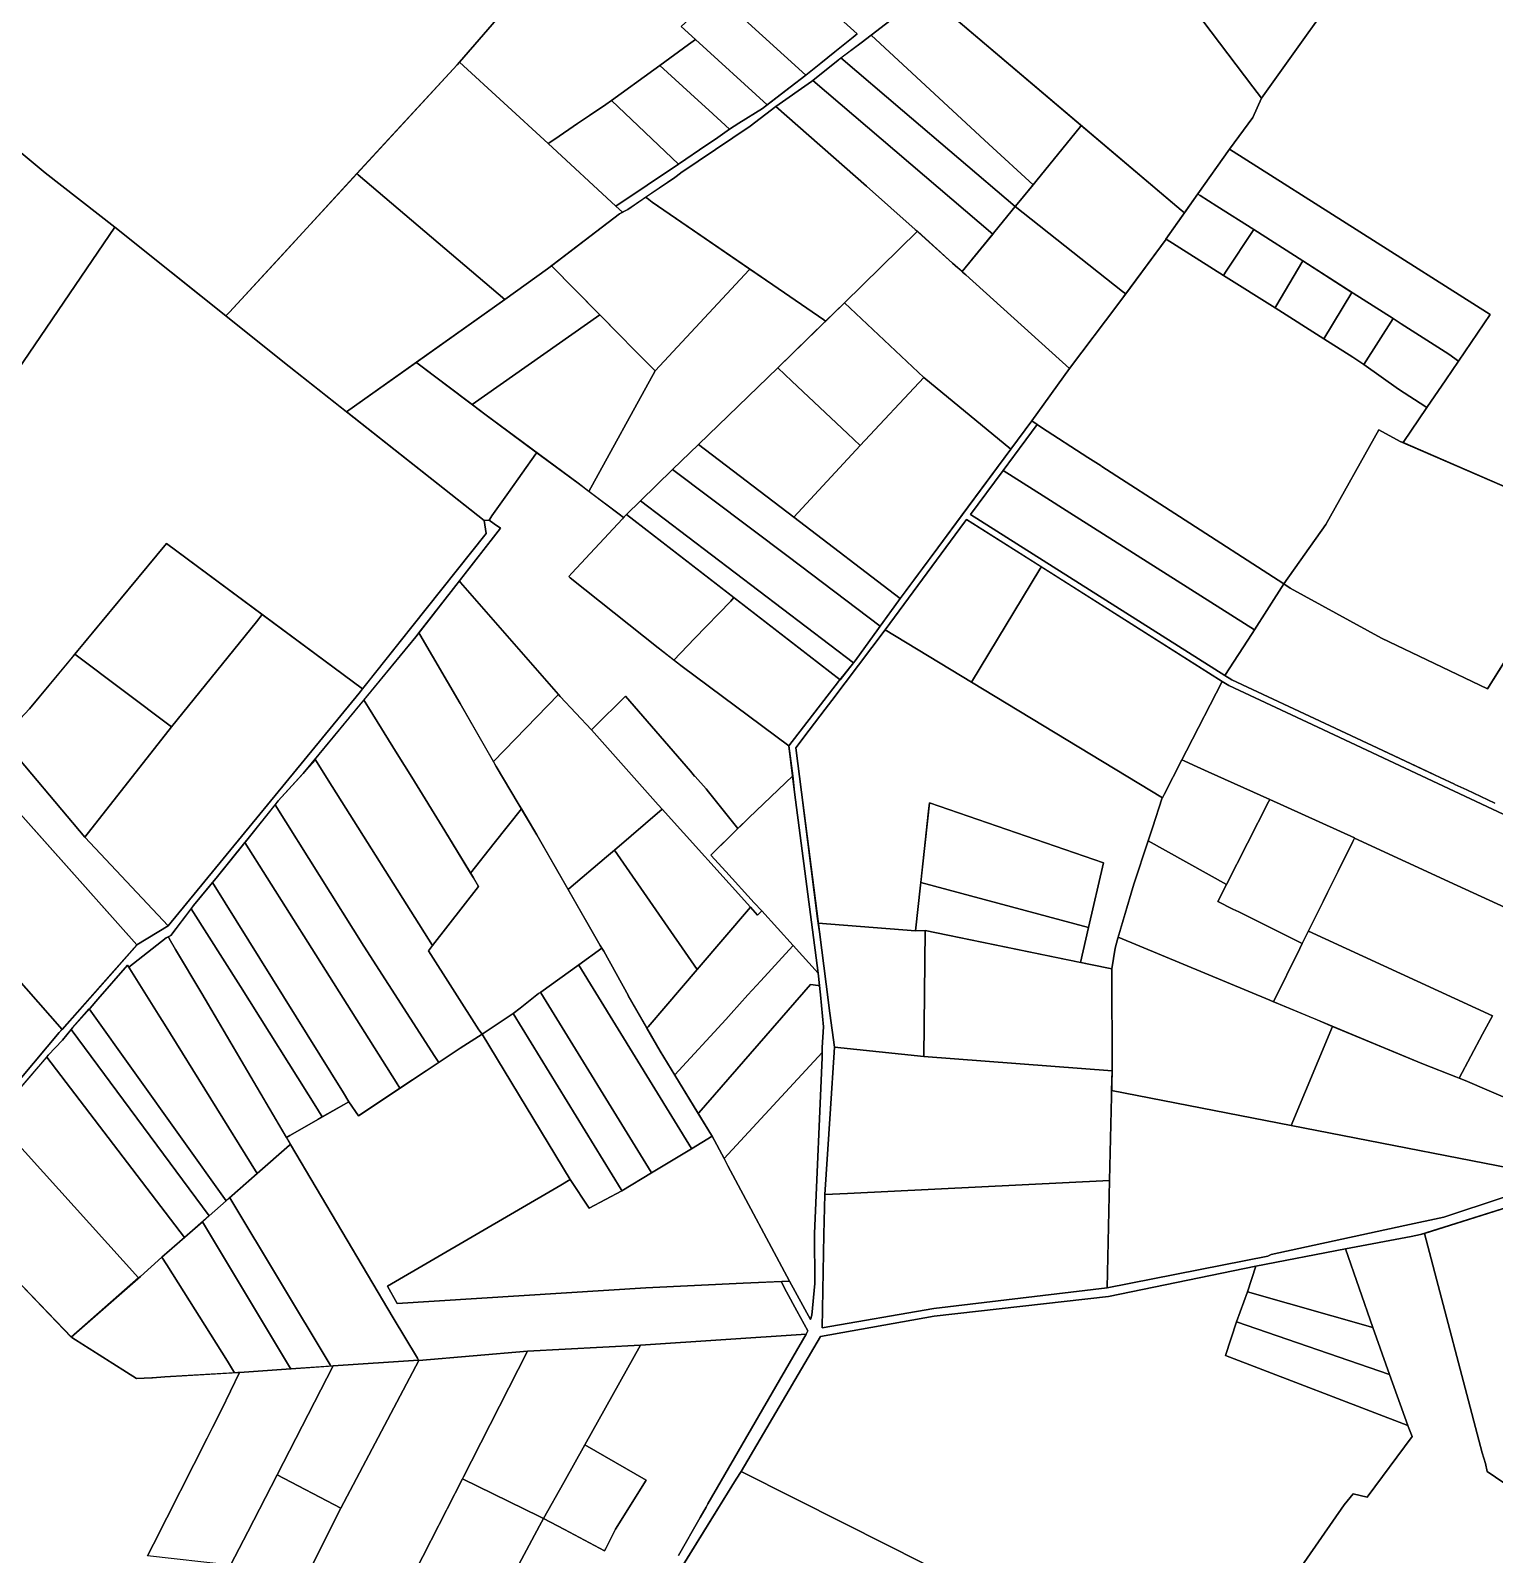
# Model space of a CAD drawing. Header units: metres. Extents: x 3 to 1005126, y 39 to 4383651.
# Drawn here: x 491906 to 492591, y 4371008 to 4371721 of the extents above; entities that cross this region are included whole.
import ezdxf

# ---------------------------------------------------------------- set-up
doc = ezdxf.new("R2010")
doc.units = ezdxf.units.M
doc.header["$MEASUREMENT"] = 0
doc.layers.add('TM_Llucmajor', color=7, linetype='Continuous')

msp = doc.modelspace()

# ---------------------------------------------------------------- linework, layer by layer
at = {"layer": 'TM_Llucmajor', "linetype": 'Continuous', "flags": 128}
for points in [[(492637.92, 4371489.87), (492548.59, 4371528.58), (492559.74, 4371545), (492568.54, 4371557.95), (492574.49, 4371566.71), (492589.27, 4371588.47), (492467.29, 4371665.82), (492478.23, 4371680.68), (492482.25, 4371689.67), (492498.71, 4371712.58), (492511.71, 4371730.68), (492527.01, 4371751.56), (492541.96, 4371771.63), (492542.51, 4371772.44), (492561.35, 4371800.27), (492561.76, 4371800.88), (492568.65, 4371810.66), (492580.65, 4371826.17), (492590, 4371839.31), (492590.44, 4371839.94), (492605.03, 4371860.46)], [(492152.03, 4371758.45), (492107.01, 4371706.59), (492105.94, 4371705.35), (491999.34, 4371589.54), (491997.69, 4371587.84), (491945.7, 4371629.33), (491913.18, 4371654.79), (491879.48, 4371682.67)], [(492322.48, 4371736.79), (492295.04, 4371715.53), (492284.19, 4371707.54), (492272.38, 4371697.92), (492271.8, 4371697.44), (492255.11, 4371685.86), (492243.12, 4371676.57), (492210.68, 4371654.86), (492210.38, 4371654.62), (492207.79, 4371652.66), (492185.83, 4371637.7), (492183.31, 4371636.35), (492180.21, 4371639.27), (492209.54, 4371658.8), (492222.75, 4371667.96), (492226.78, 4371670.58), (492233.38, 4371675.22), (492237.76, 4371678.05), (492248.86, 4371684.95), (492261.71, 4371694.83), (492269.12, 4371700.54), (492276.08, 4371706.11), (492282.65, 4371711.38), (492291.27, 4371718.3), (492293.16, 4371719.84), (492263.47, 4371746.63)], [(491879.48, 4371682.67), (491913.18, 4371654.79), (491945.7, 4371629.33), (491828.24, 4371456.99)], [(492209.49, 4371008.02), (492219.61, 4371025.8), (492222.39, 4371030.69), (492223.27, 4371032.13), (492269.18, 4371111.58), (492269.98, 4371113.05), (492264.85, 4371122.52), (492260.09, 4371131.31), (492257.52, 4371136.17), (492261.45, 4371136.36), (492271.22, 4371118.34), (492271.93, 4371120.4), (492273.31, 4371135.21), (492273.08, 4371158.57), (492276.81, 4371240.97), (492276.81, 4371243.25), (492276.81, 4371245.62), (492277.4, 4371255.36), (492275.92, 4371270.32), (492274.91, 4371280.47), (492263.87, 4371365.08), (492261.2, 4371386.83), (492284.46, 4371416.8), (492292.18, 4371426.57), (492303.04, 4371441.61), (492312.47, 4371454.59), (492330.81, 4371479.3), (492341.81, 4371494.16), (492365.03, 4371525.52), (492374.87, 4371538.8), (492377.29, 4371537.03), (492360.95, 4371514.95), (492346.16, 4371494.95), (492465.17, 4371419.63), (492468.45, 4371417.61), (492514.4, 4371396.09), (492539.1, 4371384.56), (492563.6, 4371373.04), (492565.58, 4371372.11), (492565.86, 4371371.98), (492572.67, 4371368.78), (492572.78, 4371368.73), (492578.37, 4371366.1), (492591.53, 4371359.92)], [(491861.05, 4371182.82), (491919.77, 4371252.59), (491956.02, 4371293.72), (491970.74, 4371302.49), (492060.01, 4371411.35), (492084.79, 4371442.43), (492119.54, 4371486.03), (492118.59, 4371492.23), (492120.86, 4371492.34), (492123.21, 4371490.63), (492126.23, 4371488.61), (492086.53, 4371437.69), (492033.9, 4371373.79), (492022.24, 4371360.96), (492008.14, 4371343.38), (491993.77, 4371325.68), (491982.55, 4371312.08), (491972.01, 4371298), (491969.84, 4371296.98), (491952.33, 4371283.27), (491951.73, 4371284.23), (491937.84, 4371268.26), (491934.17, 4371264.1), (491925.95, 4371254.82), (491921.27, 4371249.02), (491914.63, 4371242.01), (491889.91, 4371213.36)], [(492613.35, 4371346.37), (492508.72, 4371395.42), (492467, 4371414.98), (492463.98, 4371416.84), (492344.31, 4371492.58), (492343.31, 4371491.35), (492306.16, 4371440.95), (492281.19, 4371408.01), (492278.12, 4371403.96), (492270.64, 4371394.08), (492264.37, 4371385.82), (492267.03, 4371365.14), (492275.42, 4371299.73), (492278.6, 4371275.3), (492280.37, 4371261.67), (492282.44, 4371245.82), (492280.45, 4371214.67), (492278.03, 4371176.81), (492277.52, 4371158.23), (492276.81, 4371114.57), (492276.81, 4371114.57), (492328.96, 4371123.56), (492410.17, 4371133.18), (492485.32, 4371148.06), (492486.78, 4371148.75), (492549.33, 4371162.35), (492567.59, 4371166.32), (492622.71, 4371184.53)], [(492591.53, 4371359.92), (492578.37, 4371366.1), (492572.78, 4371368.73), (492572.67, 4371368.78), (492565.86, 4371371.98), (492565.58, 4371372.11), (492563.6, 4371373.04), (492562.4, 4371373.6), (492539.1, 4371384.56), (492514.4, 4371396.09), (492468.45, 4371417.61), (492465.17, 4371419.63), (492477.96, 4371439.32), (492477.96, 4371439.32), (492492.74, 4371462.48), (492495.78, 4371460.52), (492538.51, 4371437.06), (492588.02, 4371413.46), (492598.68, 4371430.36)], [(492630.68, 4371181.46), (492556.79, 4371158.15), (492552.41, 4371157.31), (492521.62, 4371151.41), (492479.69, 4371143.36), (492410.8, 4371129.19), (492329.22, 4371119.93), (492275.97, 4371110.43), (492238.8, 4371047.37), (492236.53, 4371043.71), (492210.3, 4371001.35)], [(492475.7, 4370966.51), (492521.02, 4371031.71), (492525.21, 4371036.82), (492531.73, 4371035.29), (492552.85, 4371063.72), (492550.93, 4371068.35), (492550.74, 4371068.86), (492542.2, 4371092.64), (492534.42, 4371114.6), (492521.62, 4371151.41), (492552.41, 4371157.31), (492556.79, 4371158.15), (492556.79, 4371158.15), (492558.58, 4371158.71), (492585.64, 4371056.09), (492587.07, 4371051.05), (492588, 4371047.36), (492607.44, 4371034.05), (492616.78, 4371031.05), (492618.38, 4371030.39), (492635.99, 4371023.15), (492622.57, 4371002.9)], [(491895.37, 4371141.54), (491925.58, 4371109.93), (491955.83, 4371090.77), (491963.06, 4371091.2), (491963.32, 4371091.05), (491969.16, 4371091.57), (492003.29, 4371093.61), (492004.15, 4371093.66), (491995.67, 4371076.18), (491991.47, 4371067.89), (491988.94, 4371062.9), (491963.78, 4371013.31), (491961.06, 4371007.93)], [(492324, 4371004.37), (492287.43, 4371022.83), (492238.8, 4371047.37), (492275.97, 4371110.43), (492329.22, 4371119.93), (492410.8, 4371129.19), (492479.69, 4371143.36), (492475.79, 4371131.4), (492470.57, 4371117.25), (492465.54, 4371101.58), (492550.74, 4371068.86), (492550.93, 4371068.35), (492552.85, 4371063.72), (492531.73, 4371035.29), (492525.21, 4371036.82), (492521.02, 4371031.71), (492475.7, 4370966.51)], [(492117.94, 4370972.35), (492144.52, 4371021.84), (492146.39, 4371025.31), (492156.18, 4371020.11), (492174.88, 4371010.18), (492175.48, 4371011.35), (492180.09, 4371020.41), (492194.34, 4371043.23), (492165.68, 4371059.8), (492191.76, 4371106.33), (492269.18, 4371111.58), (492223.27, 4371032.13), (492223.27, 4371032.13), (492222.39, 4371030.69), (492219.61, 4371025.8), (492209.49, 4371008.02)]]:
    msp.add_lwpolyline(points, dxfattribs=at)
for points in [[(492408.84, 4371827.21), (492426.21, 4371846.19), (492468.26, 4371789.3), (492468.7, 4371788.71), (492511.71, 4371730.68), (492498.71, 4371712.58), (492482.25, 4371689.67), (492478.23, 4371694.98), (492392.94, 4371807.7), (492408.84, 4371827.21)], [(492262.79, 4371747.21), (492263.47, 4371746.63), (492293.16, 4371719.84), (492291.27, 4371718.3), (492282.65, 4371711.38), (492276.08, 4371706.11), (492269.12, 4371700.54), (492238.69, 4371728.03), (492229.89, 4371740.89), (492221.96, 4371752.47), (492179.95, 4371790.32), (492183.23, 4371794.08), (492193.78, 4371806.14), (492225.1, 4371779.03), (492262.79, 4371747.21)], [(492444.68, 4371637.33), (492324.9, 4371738.94), (492361.55, 4371771.44), (492392.94, 4371807.7), (492478.23, 4371694.98), (492482.25, 4371689.67), (492478.23, 4371680.68), (492467.29, 4371665.82), (492452.51, 4371644.9), (492446.24, 4371636.03), (492444.68, 4371637.33)], [(492148.58, 4371668.43), (492107.01, 4371706.59), (492152.03, 4371758.45), (492157.62, 4371764.84), (492199.75, 4371726.49), (492221.96, 4371752.47), (492229.89, 4371740.89), (492210.81, 4371723.28), (492217.52, 4371717.18), (492214.23, 4371714.79), (492200.78, 4371705.02), (492197.93, 4371702.95), (492178.19, 4371688.61), (492175.54, 4371686.81), (492167.93, 4371681.62), (492162.32, 4371677.8), (492151.67, 4371670.54), (492148.58, 4371668.43)], [(492217.52, 4371717.18), (492210.81, 4371723.28), (492229.89, 4371740.89), (492238.69, 4371728.03), (492269.12, 4371700.54), (492261.71, 4371694.83), (492251.07, 4371686.65), (492217.52, 4371717.18)], [(492322.48, 4371736.79), (492324.9, 4371738.94), (492397.97, 4371676.95), (492397.62, 4371676.51), (492376.7, 4371650.78), (492375.42, 4371649.21), (492354.7, 4371668.22), (492299.68, 4371719.12), (492322.48, 4371736.79)], [(492233.38, 4371675.22), (492223.69, 4371684.08), (492222.16, 4371685.48), (492215.11, 4371691.92), (492200.78, 4371705.02), (492214.23, 4371714.79), (492217.52, 4371717.18), (492251.07, 4371686.65), (492248.86, 4371684.95), (492237.76, 4371678.05), (492233.38, 4371675.22)], [(492375.42, 4371649.21), (492368.73, 4371641.03), (492367.08, 4371638.99), (492314.27, 4371683.87), (492285.52, 4371708.52), (492295.04, 4371715.53), (492299.68, 4371719.12), (492354.7, 4371668.22), (492375.42, 4371649.21)], [(492059.69, 4371653.89), (492059.06, 4371654.42), (492105.94, 4371705.35), (492107.01, 4371706.59), (492148.58, 4371668.43), (492180.21, 4371639.27), (492183.31, 4371636.35), (492181.83, 4371635.56), (492148.15, 4371609.84), (492128.21, 4371595.56), (492059.69, 4371653.89)], [(492209.54, 4371658.8), (492178.19, 4371688.61), (492197.93, 4371702.95), (492200.78, 4371705.02), (492215.11, 4371691.92), (492222.16, 4371685.48), (492223.69, 4371684.08), (492233.38, 4371675.22), (492226.78, 4371670.58), (492222.75, 4371667.96), (492209.54, 4371658.8)], [(492272.38, 4371697.92), (492284.19, 4371707.54), (492285.52, 4371708.52), (492314.27, 4371683.87), (492367.08, 4371638.99), (492357.57, 4371627.27), (492356.55, 4371626.03), (492272.38, 4371697.92)], [(492356.55, 4371626.03), (492342.21, 4371608.56), (492340.29, 4371610.29), (492337.77, 4371612.56), (492320.32, 4371628.32), (492297.45, 4371648.5), (492255.11, 4371685.86), (492271.8, 4371697.44), (492272.38, 4371697.92), (492356.55, 4371626.03)], [(492180.21, 4371639.27), (492148.58, 4371668.43), (492151.67, 4371670.54), (492162.32, 4371677.8), (492167.93, 4371681.62), (492175.54, 4371686.81), (492178.19, 4371688.61), (492209.54, 4371658.8), (492180.21, 4371639.27)], [(492207.79, 4371652.66), (492210.38, 4371654.62), (492210.68, 4371654.86), (492243.12, 4371676.57), (492255.11, 4371685.86), (492297.45, 4371648.5), (492320.32, 4371628.32), (492321.3, 4371627.44), (492287.19, 4371594.03), (492278.35, 4371585.41), (492277.56, 4371585.95), (492253.66, 4371602.39), (492197.24, 4371641.01), (492194.82, 4371642.87), (492194.13, 4371643.36), (492207.79, 4371652.66)], [(492437.61, 4371623.81), (492437.69, 4371623.75), (492418.81, 4371598.21), (492417.32, 4371599.25), (492367.08, 4371638.99), (492368.73, 4371641.03), (492376.7, 4371650.78), (492397.62, 4371676.51), (492397.97, 4371676.95), (492444.68, 4371637.33), (492446.24, 4371636.03), (492437.61, 4371623.81)], [(492467.29, 4371665.82), (492589.27, 4371588.47), (492574.49, 4371566.71), (492569.94, 4371569.98), (492547.62, 4371584.22), (492543.92, 4371586.58), (492525.28, 4371598.47), (492501.64, 4371613.56), (492478.67, 4371628.21), (492461.39, 4371639.23), (492453.55, 4371644.23), (492452.55, 4371644.87), (492452.51, 4371644.9), (492467.29, 4371665.82)], [(492054.19, 4371543.01), (492027.4, 4371564.14), (491997.69, 4371587.84), (491999.34, 4371589.54), (492023.69, 4371616), (492059.06, 4371654.42), (492059.69, 4371653.89), (492128.21, 4371595.56), (492054.19, 4371543.01)], [(492242.55, 4371609.38), (492198.52, 4371562.16), (492188.2, 4371572.65), (492182.39, 4371578.56), (492150.1, 4371611.34), (492181.83, 4371635.56), (492185.83, 4371637.7), (492194.13, 4371643.36), (492194.82, 4371642.87), (492197.24, 4371641.01), (492242.89, 4371609.76), (492242.55, 4371609.38)], [(492417.32, 4371599.25), (492418.81, 4371598.21), (492415.14, 4371593.25), (492392.41, 4371563.19), (492356.84, 4371595.37), (492343.92, 4371607.01), (492342.43, 4371608.36), (492342.21, 4371608.56), (492357.57, 4371627.27), (492367.08, 4371638.99), (492417.32, 4371599.25)], [(492437.69, 4371623.75), (492437.61, 4371623.81), (492452.51, 4371644.9), (492452.55, 4371644.87), (492453.55, 4371644.23), (492461.39, 4371639.23), (492478.67, 4371628.21), (492465.48, 4371608.25), (492464.53, 4371606.81), (492437.69, 4371623.75)], [(491945.7, 4371629.33), (492027.4, 4371564.14), (492118.59, 4371492.23), (492119.54, 4371486.03), (492084.79, 4371442.43), (492061.7, 4371413.47), (491969.88, 4371481.43), (491905.79, 4371404.02), (491892.81, 4371390.25), (491892.28, 4371389.68), (491859.64, 4371421.82), (491829.7, 4371455.35), (491829.27, 4371455.84), (491828.92, 4371456.23), (491828.24, 4371456.99), (491945.7, 4371629.33)], [(492321.3, 4371627.44), (492337.77, 4371612.56), (492340.29, 4371610.29), (492342.43, 4371608.36), (492343.92, 4371607.01), (492356.84, 4371595.37), (492392.41, 4371563.19), (492374.87, 4371538.8), (492365.03, 4371525.52), (492324.27, 4371559.04), (492287.19, 4371594.03), (492321.3, 4371627.44)], [(492437.69, 4371623.75), (492464.53, 4371606.81), (492488.65, 4371591.58), (492511.55, 4371577.13), (492525.1, 4371568.58), (492530.17, 4371565.13), (492546.42, 4371553.6), (492559.25, 4371545.32), (492559.74, 4371545), (492548.59, 4371528.58), (492547.22, 4371529.17), (492537.16, 4371534.63), (492512.37, 4371490.24), (492492.74, 4371462.48), (492443.95, 4371493.98), (492407.55, 4371517.48), (492407.26, 4371517.67), (492401.04, 4371521.69), (492379.45, 4371535.64), (492377.29, 4371537.03), (492374.87, 4371538.8), (492392.41, 4371563.19), (492415.14, 4371593.25), (492437.69, 4371623.75)], [(492488.65, 4371591.58), (492464.53, 4371606.81), (492465.48, 4371608.25), (492478.67, 4371628.21), (492501.64, 4371613.56), (492489.08, 4371592.32), (492488.65, 4371591.58)], [(492128.21, 4371595.56), (492148.15, 4371609.84), (492150.1, 4371611.34), (492172.72, 4371588.37), (492112.96, 4371546.44), (492087, 4371565.86), (492086.69, 4371566.09), (492128.21, 4371595.56)], [(492277.56, 4371585.95), (492278.35, 4371585.41), (492255.98, 4371563.59), (492218.86, 4371527.77), (492206.75, 4371515.97), (492191.71, 4371501.38), (492185.15, 4371494.91), (492183.83, 4371493.5), (492181.7, 4371495.11), (492167.63, 4371505.69), (492198.52, 4371562.16), (492242.55, 4371609.38), (492242.89, 4371609.76), (492253.66, 4371602.39), (492277.56, 4371585.95)], [(492511.55, 4371577.13), (492488.65, 4371591.58), (492489.08, 4371592.32), (492501.64, 4371613.56), (492524.64, 4371598.88), (492511.55, 4371577.13)], [(492530.17, 4371565.13), (492525.1, 4371568.58), (492511.55, 4371577.13), (492524.64, 4371598.88), (492525.28, 4371598.47), (492543.92, 4371586.58), (492530.17, 4371565.13)], [(492182.39, 4371578.56), (492188.2, 4371572.65), (492198.52, 4371562.16), (492167.63, 4371505.69), (492162.49, 4371509.56), (492118.96, 4371541.95), (492112.96, 4371546.44), (492172.72, 4371588.37), (492182.39, 4371578.56)], [(492287.19, 4371594.03), (492324.27, 4371559.04), (492294.51, 4371527.17), (492288.53, 4371532.82), (492262.56, 4371557.37), (492255.98, 4371563.59), (492287.19, 4371594.03)], [(492546.42, 4371553.6), (492530.17, 4371565.13), (492543.92, 4371586.58), (492547.62, 4371584.22), (492569.94, 4371569.98), (492574.49, 4371566.71), (492568.54, 4371557.95), (492559.74, 4371545), (492559.25, 4371545.32), (492546.42, 4371553.6)], [(492087, 4371565.86), (492118.96, 4371541.95), (492143.26, 4371523.87), (492142.82, 4371523.33), (492129.98, 4371505.3), (492122.24, 4371494.35), (492121.18, 4371492.82), (492120.86, 4371492.34), (492118.59, 4371492.23), (492054.69, 4371542.62), (492054.19, 4371543.01), (492086.69, 4371566.09), (492087, 4371565.86)], [(492255.98, 4371563.59), (492262.56, 4371557.37), (492288.53, 4371532.82), (492294.51, 4371527.17), (492263.41, 4371493.72), (492218.86, 4371527.77), (492255.98, 4371563.59)], [(492313.25, 4371455.64), (492263.41, 4371493.72), (492294.51, 4371527.17), (492324.27, 4371559.04), (492365.03, 4371525.52), (492330.81, 4371479.3), (492313.25, 4371455.64)], [(492380.16, 4371503.67), (492361.4, 4371515.56), (492377.29, 4371537.03), (492379.45, 4371535.64), (492401.04, 4371521.69), (492407.26, 4371517.67), (492407.55, 4371517.48), (492443.95, 4371493.98), (492492.74, 4371462.48), (492479.05, 4371441.03), (492392.6, 4371495.79), (492380.16, 4371503.67)], [(492512.37, 4371490.24), (492537.16, 4371534.63), (492547.22, 4371529.17), (492636.61, 4371490.44), (492588.02, 4371413.46), (492538.51, 4371437.06), (492495.78, 4371460.52), (492492.74, 4371462.48), (492512.37, 4371490.24)], [(492218.86, 4371527.77), (492263.41, 4371493.72), (492313.25, 4371455.64), (492312.47, 4371454.59), (492303.82, 4371442.69), (492260.9, 4371475.28), (492206.75, 4371515.97), (492218.86, 4371527.77)], [(492204.02, 4371429.53), (492211.23, 4371423.81), (492261.2, 4371386.83), (492262.94, 4371372.7), (492242.39, 4371353.04), (492237.33, 4371348.09), (492223.55, 4371365.31), (492222.39, 4371366.6), (492217.24, 4371372.4), (492217.06, 4371372.62), (492215.12, 4371374.87), (492184.79, 4371410), (492169.87, 4371395.28), (492168.81, 4371394.25), (492154.16, 4371409.85), (492153.3, 4371410.77), (492107.55, 4371463.19), (492106.96, 4371463.89), (492126.23, 4371488.61), (492123.21, 4371490.63), (492120.86, 4371492.34), (492121.18, 4371492.82), (492122.24, 4371494.35), (492129.98, 4371505.3), (492142.82, 4371523.33), (492143.26, 4371523.87), (492162.49, 4371509.56), (492181.7, 4371495.11), (492183.83, 4371493.5), (492183.31, 4371492.94), (492159.64, 4371467.53), (492158.16, 4371465.93), (492158.85, 4371465.37), (492200.06, 4371432.66), (492204.02, 4371429.53)], [(492191.71, 4371501.38), (492206.75, 4371515.97), (492260.9, 4371475.28), (492303.82, 4371442.69), (492303.04, 4371441.61), (492292.18, 4371426.57), (492291.42, 4371425.61), (492191.71, 4371501.38)], [(492465.17, 4371419.63), (492346.16, 4371494.95), (492360.95, 4371514.95), (492361.4, 4371515.56), (492380.16, 4371503.67), (492392.6, 4371495.79), (492479.05, 4371441.03), (492477.96, 4371439.32), (492465.17, 4371419.63)], [(492291.42, 4371425.61), (492285.14, 4371417.67), (492185.15, 4371494.91), (492191.71, 4371501.38), (492291.42, 4371425.61)], [(492159.64, 4371467.53), (492183.31, 4371492.94), (492185.15, 4371494.91), (492235.34, 4371456.14), (492234.04, 4371454.5), (492217.07, 4371437.03), (492207.34, 4371426.9), (492200.06, 4371432.66), (492158.85, 4371465.37), (492158.16, 4371465.93), (492159.64, 4371467.53)], [(492378.65, 4371469.35), (492346.6, 4371416.49), (492306.16, 4371440.95), (492343.31, 4371491.35), (492344.31, 4371492.58), (492379.3, 4371470.43), (492378.65, 4371469.35)], [(491972.22, 4371395.72), (491927.06, 4371429.7), (491969.88, 4371481.43), (492014.72, 4371448.25), (492012.04, 4371444.83), (491972.22, 4371395.72)], [(492378.65, 4371469.35), (492379.3, 4371470.43), (492463.98, 4371416.84), (492447.25, 4371384.42), (492445.06, 4371380.18), (492436.71, 4371363.99), (492435.93, 4371362.47), (492346.6, 4371416.49), (492378.65, 4371469.35)], [(492107.55, 4371463.19), (492153.3, 4371410.77), (492123, 4371379.37), (492107.38, 4371406.6), (492088.42, 4371438.83), (492087.99, 4371439.56), (492106.96, 4371463.89), (492107.55, 4371463.19)], [(492234.04, 4371454.5), (492235.34, 4371456.14), (492285.14, 4371417.67), (492284.46, 4371416.8), (492261.2, 4371386.83), (492211.23, 4371423.81), (492207.34, 4371426.9), (492217.07, 4371437.03), (492234.04, 4371454.5)], [(492012.04, 4371444.83), (492014.72, 4371448.25), (492061.7, 4371413.47), (492060.01, 4371411.35), (491970.74, 4371302.49), (491931.65, 4371344), (491972.22, 4371395.72), (492012.04, 4371444.83)], [(492100.22, 4371347.07), (492084.67, 4371372.07), (492077.9, 4371382.95), (492064.38, 4371404.7), (492062.84, 4371407.18), (492062.2, 4371408.15), (492086.53, 4371437.69), (492087.99, 4371439.56), (492088.42, 4371438.83), (492107.38, 4371406.6), (492124.27, 4371377.15), (492134.52, 4371359.83), (492136.02, 4371357.32), (492123.33, 4371341.28), (492112.17, 4371327.23), (492100.22, 4371347.07)], [(492320.62, 4371301.68), (492320.47, 4371300.23), (492274.9, 4371303.77), (492274.63, 4371305.92), (492267.03, 4371365.14), (492264.37, 4371385.82), (492270.64, 4371394.08), (492278.12, 4371403.96), (492281.19, 4371408.01), (492306.16, 4371440.95), (492346.6, 4371416.49), (492435.93, 4371362.47), (492435.92, 4371362.46), (492431.31, 4371348.42), (492431.31, 4371348.41), (492429.32, 4371342.35), (492422.61, 4371322.03), (492415.15, 4371296.73), (492413.79, 4371292.1), (492412.23, 4371282.49), (492402.3, 4371284.52), (492398.57, 4371285.29), (492397.64, 4371285.48), (492401.44, 4371301.85), (492408.44, 4371332.02), (492326.99, 4371360.11), (492322.79, 4371321.52), (492320.62, 4371301.68)], [(491925.89, 4371428.29), (491927.06, 4371429.7), (491972.22, 4371395.72), (491931.65, 4371344), (491892.81, 4371390.25), (491905.79, 4371404.02), (491925.89, 4371428.29)], [(492158.27, 4371319.92), (492157.89, 4371319.62), (492143.28, 4371345.13), (492134.52, 4371359.83), (492124.27, 4371377.15), (492123, 4371379.37), (492153.3, 4371410.77), (492154.16, 4371409.85), (492168.81, 4371394.25), (492200.05, 4371359.14), (492201.86, 4371357.11), (492179.56, 4371338), (492175.76, 4371334.77), (492158.27, 4371319.92)], [(492169.87, 4371395.28), (492184.79, 4371410), (492215.12, 4371374.87), (492217.06, 4371372.62), (492217.24, 4371372.4), (492222.39, 4371366.6), (492223.55, 4371365.31), (492237.33, 4371348.09), (492224.62, 4371335.68), (492231.64, 4371327.98), (492244.93, 4371313.39), (492248.46, 4371309.51), (492246.49, 4371307.55), (492243.17, 4371311.29), (492201.86, 4371357.11), (492200.05, 4371359.14), (492168.81, 4371394.25), (492169.87, 4371395.28)], [(492664.17, 4371285.33), (492662.05, 4371280.97), (492661.94, 4371281.02), (492573.86, 4371321.5), (492525.79, 4371343.6), (492525.85, 4371343.72), (492486.18, 4371361.62), (492457.43, 4371374.6), (492452.23, 4371376.94), (492446.5, 4371379.53), (492445.06, 4371380.18), (492447.25, 4371384.42), (492463.98, 4371416.84), (492467, 4371414.98), (492508.72, 4371395.42), (492613.35, 4371346.37), (492646.47, 4371334.28), (492679.81, 4371322.11), (492681.72, 4371321.42), (492664.17, 4371285.33)], [(492100.22, 4371347.07), (492113.51, 4371325), (492115.97, 4371320.93), (492094.43, 4371293.43), (492045.62, 4371370.72), (492039.67, 4371380.14), (492033.9, 4371373.79), (492062.2, 4371408.15), (492062.84, 4371407.18), (492064.38, 4371404.7), (492077.9, 4371382.95), (492084.67, 4371372.07), (492100.22, 4371347.07)], [(491956.02, 4371293.72), (491881.23, 4371377.59), (491892.81, 4371390.25), (491931.65, 4371344), (491970.74, 4371302.49), (491956.02, 4371293.72)], [(491921.09, 4371254.08), (491847.99, 4371337.19), (491882.17, 4371376.53), (491956.02, 4371293.72), (491921.09, 4371254.08)], [(492092.48, 4371290.94), (492116.12, 4371253.97), (492117.68, 4371251.84), (492107.38, 4371245.37), (492097.36, 4371238.7), (492095.55, 4371241.42), (492062.26, 4371293.09), (492020.83, 4371359.19), (492022.24, 4371360.96), (492039.67, 4371380.14), (492045.62, 4371370.72), (492094.43, 4371293.43), (492092.48, 4371290.94)], [(492435.92, 4371362.46), (492435.93, 4371362.47), (492436.71, 4371363.99), (492445.06, 4371380.18), (492446.5, 4371379.53), (492452.23, 4371376.94), (492457.43, 4371374.6), (492486.18, 4371361.62), (492485.61, 4371360.49), (492465.9, 4371321.93), (492429.32, 4371342.35), (492431.31, 4371348.41), (492431.31, 4371348.42), (492435.92, 4371362.46)], [(492242.39, 4371353.04), (492262.94, 4371372.7), (492263.87, 4371365.08), (492274.91, 4371280.47), (492263.18, 4371293.36), (492248.46, 4371309.51), (492244.93, 4371313.39), (492231.64, 4371327.98), (492224.62, 4371335.68), (492242.39, 4371353.04)], [(492401.44, 4371301.85), (492322.92, 4371322.75), (492326.57, 4371356.27), (492326.99, 4371360.11), (492377.19, 4371342.8), (492408.44, 4371332.02), (492401.44, 4371301.85)], [(492485.61, 4371360.49), (492486.18, 4371361.62), (492525.85, 4371343.72), (492525, 4371342.01), (492501.37, 4371294.25), (492471.64, 4371309.06), (492468.94, 4371310.4), (492461.82, 4371313.95), (492465.9, 4371321.93), (492485.61, 4371360.49)], [(492008.14, 4371343.38), (492020.83, 4371359.19), (492062.26, 4371293.09), (492095.55, 4371241.42), (492097.36, 4371238.7), (492079.17, 4371226.59), (492077.4, 4371229.4), (492037.96, 4371291.91), (492006.64, 4371341.54), (492008.14, 4371343.38)], [(492172.91, 4371293.42), (492173.67, 4371292.15), (492173.65, 4371292.14), (492162.84, 4371284.35), (492145.02, 4371271.51), (492144.08, 4371270.84), (492137.72, 4371265.87), (492135.46, 4371264.11), (492132.13, 4371261.51), (492117.68, 4371251.84), (492116.12, 4371253.97), (492092.48, 4371290.94), (492094.43, 4371293.43), (492115.97, 4371320.93), (492113.51, 4371325), (492112.17, 4371327.23), (492123.33, 4371341.28), (492136.02, 4371357.32), (492143.28, 4371345.13), (492172.91, 4371293.42)], [(492243.17, 4371311.29), (492218.28, 4371282.17), (492179.56, 4371338), (492201.86, 4371357.11), (492243.17, 4371311.29)], [(491993.77, 4371325.68), (492006.64, 4371341.54), (492037.96, 4371291.91), (492077.4, 4371229.4), (492079.17, 4371226.59), (492059.71, 4371213.64), (492055.27, 4371220.3), (492052.71, 4371224.42), (491991.47, 4371322.89), (491993.77, 4371325.68)], [(492486.19, 4371267.77), (492415.32, 4371297.29), (492422.61, 4371322.03), (492429.32, 4371342.35), (492465.9, 4371321.93), (492461.82, 4371313.95), (492468.94, 4371310.4), (492471.64, 4371309.06), (492501.37, 4371294.25), (492500.22, 4371291.93), (492487.9, 4371267.06), (492486.19, 4371267.77)], [(492662.05, 4371280.97), (492647.59, 4371251.24), (492627.05, 4371209.02), (492625.88, 4371209.54), (492577.6, 4371230.27), (492574.78, 4371231.37), (492585.8, 4371251.95), (492590.38, 4371260.52), (492504.26, 4371300.1), (492525, 4371342.01), (492525.79, 4371343.6), (492573.86, 4371321.5), (492661.94, 4371281.02), (492662.05, 4371280.97)], [(491793.31, 4371257.67), (491786.41, 4371267.21), (491846.53, 4371335.51), (491847.99, 4371337.19), (491921.09, 4371254.08), (491919.77, 4371252.59), (491861.05, 4371182.82), (491853.24, 4371188.41), (491831.2, 4371211.86), (491815.5, 4371229.81), (491793.31, 4371257.67)], [(492195.07, 4371255.02), (492194.73, 4371254.63), (492186.01, 4371269.78), (492186.16, 4371269.86), (492174.51, 4371290.65), (492173.67, 4371292.15), (492172.91, 4371293.42), (492157.89, 4371319.62), (492158.27, 4371319.92), (492175.76, 4371334.77), (492179.56, 4371338), (492218.28, 4371282.17), (492203.59, 4371264.99), (492195.31, 4371255.31), (492195.07, 4371255.02)], [(491982.55, 4371312.08), (491991.47, 4371322.89), (492052.71, 4371224.42), (492055.27, 4371220.3), (492042.84, 4371213.18), (492040.54, 4371216.85), (492004.51, 4371274.19), (491981.42, 4371310.56), (491982.55, 4371312.08)], [(492397.64, 4371285.48), (492325.01, 4371300.32), (492320.47, 4371300.23), (492322.79, 4371321.52), (492322.92, 4371322.75), (492401.44, 4371301.85), (492397.64, 4371285.48)], [(492026.02, 4371203.51), (491986.48, 4371270.91), (491974.21, 4371291.54), (491971.23, 4371296.61), (491970.9, 4371297.47), (491972.01, 4371298), (491981.42, 4371310.56), (492004.51, 4371274.19), (492040.54, 4371216.85), (492042.84, 4371213.18), (492040.8, 4371212.01), (492027.67, 4371204.49), (492026.02, 4371203.51)], [(492195.07, 4371255.02), (492195.31, 4371255.31), (492203.59, 4371264.99), (492218.28, 4371282.17), (492243.17, 4371311.29), (492246.49, 4371307.55), (492248.46, 4371309.51), (492263.18, 4371293.36), (492261.27, 4371291.28), (492248.06, 4371276.82), (492242.02, 4371270.21), (492234.17, 4371261.62), (492231.59, 4371258.81), (492207.86, 4371232.86), (492207.75, 4371232.73), (492200.92, 4371243.87), (492194.73, 4371254.63), (492195.07, 4371255.02)], [(492274.9, 4371303.77), (492320.47, 4371300.23), (492325.01, 4371300.32), (492324.26, 4371241.46), (492282.44, 4371245.82), (492280.37, 4371261.67), (492278.6, 4371275.3), (492275.42, 4371299.73), (492274.9, 4371303.77)], [(491969.84, 4371296.98), (491970.9, 4371297.47), (491971.23, 4371296.61), (491974.21, 4371291.54), (491986.48, 4371270.91), (492027.89, 4371200.32), (492027.43, 4371199.91), (492012.4, 4371186.69), (491968.93, 4371256.58), (491966.77, 4371260.06), (491952.33, 4371283.27), (491969.84, 4371296.98)], [(492412.42, 4371234.75), (492324.26, 4371241.46), (492325.01, 4371300.32), (492402.3, 4371284.52), (492412.23, 4371282.49), (492412.42, 4371234.75)], [(492496.18, 4371209.22), (492412.14, 4371225.58), (492412.42, 4371234.75), (492412.23, 4371282.49), (492413.79, 4371292.1), (492415.15, 4371296.73), (492415.32, 4371297.29), (492486.19, 4371267.77), (492487.9, 4371267.06), (492488.15, 4371266.95), (492488.36, 4371266.87), (492507.28, 4371258.98), (492515.58, 4371255.53), (492496.18, 4371209.22)], [(492488.15, 4371266.95), (492487.9, 4371267.06), (492500.22, 4371291.93), (492501.37, 4371294.25), (492504.26, 4371300.1), (492590.38, 4371260.52), (492585.8, 4371251.95), (492574.78, 4371231.37), (492557.32, 4371238.14), (492488.36, 4371266.87), (492488.15, 4371266.95)], [(492224.94, 4371204.7), (492225.29, 4371204.12), (492225.26, 4371204.1), (492220.49, 4371201.22), (492215.64, 4371198.29), (492215.58, 4371198.38), (492162.93, 4371284.21), (492162.84, 4371284.35), (492173.65, 4371292.14), (492173.67, 4371292.15), (492174.51, 4371290.65), (492186.16, 4371269.86), (492186.01, 4371269.78), (492200.92, 4371243.87), (492224.94, 4371204.7)], [(492207.86, 4371232.86), (492231.59, 4371258.81), (492234.17, 4371261.62), (492242.02, 4371270.21), (492248.06, 4371276.82), (492261.27, 4371291.28), (492263.18, 4371293.36), (492274.91, 4371280.47), (492275.49, 4371274.63), (492274.81, 4371274.68), (492271.22, 4371275.05), (492219.09, 4371215.09), (492218.78, 4371214.74), (492207.75, 4371232.73), (492207.86, 4371232.86)], [(491997.91, 4371173.96), (491933.79, 4371263.67), (491934.17, 4371264.1), (491937.84, 4371268.26), (491951.73, 4371284.23), (491966.77, 4371260.06), (491968.93, 4371256.58), (492012.4, 4371186.69), (491997.91, 4371173.96)], [(492215.58, 4371198.38), (492215.64, 4371198.29), (492196.89, 4371186.96), (492196.65, 4371187.35), (492145.17, 4371271.28), (492145.02, 4371271.51), (492162.84, 4371284.35), (492162.93, 4371284.21), (492215.58, 4371198.38)], [(492225.29, 4371204.12), (492224.94, 4371204.7), (492218.78, 4371214.74), (492219.09, 4371215.09), (492271.22, 4371275.05), (492274.81, 4371274.68), (492275.49, 4371274.63), (492275.92, 4371270.32), (492277.4, 4371255.36), (492276.81, 4371245.62), (492276.81, 4371243.25), (492230.82, 4371193.69), (492225.29, 4371204.12)], [(492196.65, 4371187.35), (492196.89, 4371186.96), (492183, 4371178.58), (492182.64, 4371179.16), (492132.13, 4371261.51), (492135.46, 4371264.11), (492137.72, 4371265.87), (492144.08, 4371270.84), (492145.02, 4371271.51), (492145.17, 4371271.28), (492196.65, 4371187.35)], [(491989.91, 4371166.92), (491925.35, 4371254.08), (491925.95, 4371254.82), (491933.79, 4371263.67), (491997.91, 4371173.96), (491989.91, 4371166.92)], [(492182.64, 4371179.16), (492183, 4371178.58), (492167.75, 4371170.45), (492158.88, 4371183.97), (492117.68, 4371251.84), (492132.13, 4371261.51), (492182.64, 4371179.16)], [(491982.07, 4371160.03), (491978.32, 4371156.73), (491978.28, 4371156.78), (491913.9, 4371241.16), (491914.63, 4371242.01), (491921.27, 4371249.02), (491925.35, 4371254.08), (491989.91, 4371166.92), (491982.07, 4371160.03)], [(492622.71, 4371184.53), (492496.18, 4371209.22), (492515.58, 4371255.53), (492557.32, 4371238.14), (492577.6, 4371230.27), (492625.88, 4371209.54), (492643.04, 4371201.83), (492653.2, 4371197.65), (492650.7, 4371190.23), (492637.31, 4371189.8), (492622.71, 4371184.53)], [(492269.18, 4371111.58), (492191.76, 4371106.33), (492138.83, 4371103.66), (492087.93, 4371099.3), (492087.85, 4371099.42), (492087.33, 4371100.28), (492075.95, 4371119.22), (492027.89, 4371200.32), (492026.02, 4371203.51), (492027.67, 4371204.49), (492055.27, 4371220.3), (492059.71, 4371213.64), (492107.38, 4371245.37), (492117.68, 4371251.84), (492158.88, 4371183.97), (492154.44, 4371181.22), (492073.33, 4371133.96), (492077.82, 4371125.96), (492194.2, 4371133.18), (492239.7, 4371135.33), (492257.52, 4371136.17), (492260.09, 4371131.31), (492264.85, 4371122.52), (492269.98, 4371113.05), (492269.18, 4371111.58)], [(491889.91, 4371213.36), (491913.9, 4371241.16), (491978.28, 4371156.78), (491978.32, 4371156.73), (491967.82, 4371147.5), (491957.69, 4371138.59), (491956.9, 4371137.9), (491889.25, 4371212.53), (491889.91, 4371213.36)], [(492271.22, 4371118.34), (492261.45, 4371136.36), (492232.61, 4371190.34), (492230.82, 4371193.69), (492276.81, 4371243.25), (492276.81, 4371240.97), (492273.08, 4371158.57), (492273.31, 4371135.21), (492271.93, 4371120.4), (492271.22, 4371118.34)], [(492278.03, 4371176.81), (492280.45, 4371214.67), (492282.44, 4371245.82), (492324.26, 4371241.46), (492412.42, 4371234.75), (492412.06, 4371222.76), (492411.19, 4371183.42), (492288.67, 4371177.33), (492278.03, 4371176.81)], [(492412.06, 4371222.76), (492412.14, 4371225.58), (492496.18, 4371209.22), (492622.71, 4371184.53), (492567.59, 4371166.32), (492549.33, 4371162.35), (492486.78, 4371148.75), (492485.32, 4371148.06), (492410.17, 4371133.18), (492411.19, 4371183.42), (492412.06, 4371222.76)], [(491956.9, 4371137.9), (491925.36, 4371110.16), (491895.37, 4371141.54), (491879.58, 4371157.81), (491860.29, 4371175.98), (491889.25, 4371212.53), (491956.9, 4371137.9)], [(492225.26, 4371204.1), (492225.29, 4371204.12), (492230.82, 4371193.69), (492232.61, 4371190.34), (492261.45, 4371136.36), (492239.7, 4371135.33), (492194.2, 4371133.18), (492077.82, 4371125.96), (492073.33, 4371133.96), (492154.44, 4371181.22), (492158.88, 4371183.97), (492167.75, 4371170.45), (492183, 4371178.58), (492196.89, 4371186.96), (492215.64, 4371198.29), (492220.49, 4371201.22), (492225.26, 4371204.1)], [(492027.43, 4371199.91), (492027.89, 4371200.32), (492075.95, 4371119.22), (492087.33, 4371100.28), (492087.85, 4371099.42), (492047.91, 4371096.67), (492046.82, 4371096.59), (492046.45, 4371097.2), (491999.49, 4371175.3), (491999.47, 4371175.33), (492012.4, 4371186.69), (492027.43, 4371199.91)], [(492276.81, 4371114.57), (492277.52, 4371158.23), (492278.03, 4371176.81), (492288.67, 4371177.33), (492411.19, 4371183.42), (492410.17, 4371133.18), (492328.96, 4371123.56), (492276.81, 4371114.57)], [(492625.74, 4371094.73), (492622.07, 4371062.31), (492618.38, 4371030.39), (492616.78, 4371031.05), (492607.44, 4371034.05), (492588, 4371047.36), (492587.07, 4371051.05), (492585.64, 4371056.09), (492558.58, 4371158.71), (492630.68, 4371181.46), (492636.23, 4371183.21), (492625.74, 4371094.73)], [(491999.49, 4371175.3), (492046.45, 4371097.2), (492046.82, 4371096.59), (492028.1, 4371095.31), (492027.5, 4371096.29), (491986.76, 4371164.06), (491986.72, 4371164.12), (491989.91, 4371166.92), (491997.91, 4371173.96), (491999.47, 4371175.33), (491999.49, 4371175.3)], [(491986.76, 4371164.06), (492027.5, 4371096.29), (492028.1, 4371095.31), (492004.15, 4371093.66), (492003.29, 4371093.61), (492001.73, 4371093.51), (492000.85, 4371095.01), (491998.54, 4371098.94), (491970.01, 4371144.03), (491967.82, 4371147.5), (491982.07, 4371160.03), (491986.72, 4371164.12), (491986.76, 4371164.06)], [(491967.82, 4371147.5), (491970.01, 4371144.03), (491998.54, 4371098.94), (492000.85, 4371095.01), (492001.73, 4371093.51), (491969.16, 4371091.57), (491963.32, 4371091.05), (491963.06, 4371091.2), (491955.83, 4371090.77), (491930.76, 4371106.65), (491925.58, 4371109.93), (491925.36, 4371110.16), (491957.69, 4371138.59), (491967.82, 4371147.5)], [(492534.42, 4371114.6), (492475.79, 4371131.4), (492479.69, 4371143.36), (492521.62, 4371151.41), (492534.42, 4371114.6)], [(492542.2, 4371092.64), (492470.57, 4371117.25), (492475.79, 4371131.4), (492534.42, 4371114.6), (492542.2, 4371092.64)], [(492550.74, 4371068.86), (492465.54, 4371101.58), (492470.57, 4371117.25), (492542.2, 4371092.64), (492550.74, 4371068.86)], [(492138.83, 4371103.66), (492112.6, 4371052.15), (492086.13, 4371000.19), (492053.38, 4371002.18), (492049.16, 4371002.43), (492038.14, 4371003.54), (492051.51, 4371030.13), (492087.93, 4371099.3), (492138.83, 4371103.66)], [(492191.76, 4371106.33), (492165.68, 4371059.8), (492155.81, 4371042.15), (492146.39, 4371025.31), (492144.44, 4371026.26), (492108.49, 4371043.82), (492108.38, 4371043.87), (492112.6, 4371052.15), (492138.83, 4371103.66), (492191.76, 4371106.33)], [(492047.91, 4371096.67), (492021.67, 4371045.7), (492007.98, 4371019.11), (491999.9, 4371003.42), (491961.06, 4371007.93), (491963.78, 4371013.31), (491988.94, 4371062.9), (491991.47, 4371067.89), (491995.67, 4371076.18), (492004.15, 4371093.66), (492047.91, 4371096.67)], [(492087.85, 4371099.42), (492087.93, 4371099.3), (492051.51, 4371030.13), (492021.67, 4371045.7), (492047.91, 4371096.67), (492087.85, 4371099.42)], [(492156.18, 4371020.11), (492146.39, 4371025.31), (492155.81, 4371042.15), (492165.68, 4371059.8), (492194.34, 4371043.23), (492180.09, 4371020.41), (492175.48, 4371011.35), (492174.88, 4371010.18), (492156.18, 4371020.11)], [(492309.93, 4370969.94), (492211.69, 4371003.6), (492236.53, 4371043.71), (492238.8, 4371047.37), (492287.43, 4371022.83), (492324, 4371004.37), (492322.93, 4371001.83), (492320.66, 4370996.44), (492320.59, 4370996.27), (492309.93, 4370969.94)], [(491999.9, 4371003.42), (492007.98, 4371019.11), (492021.67, 4371045.7), (492051.51, 4371030.13), (492037.98, 4371003.23), (492022.18, 4370972.97), (492020.53, 4370973.75), (491991.63, 4370987.36), (491994.34, 4370992.63), (491999.9, 4371003.42)], [(492080.8, 4370989.73), (492084.13, 4370996.27), (492086.13, 4371000.19), (492108.38, 4371043.87), (492108.49, 4371043.82), (492144.44, 4371026.26), (492146.39, 4371025.31), (492144.52, 4371021.84), (492117.94, 4370972.35), (492114.7, 4370966.54), (492068.99, 4370966.54), (492080.8, 4370989.73)]]:
    msp.add_lwpolyline(points, close=True, dxfattribs=at)

doc.saveas('drawing.dxf')
